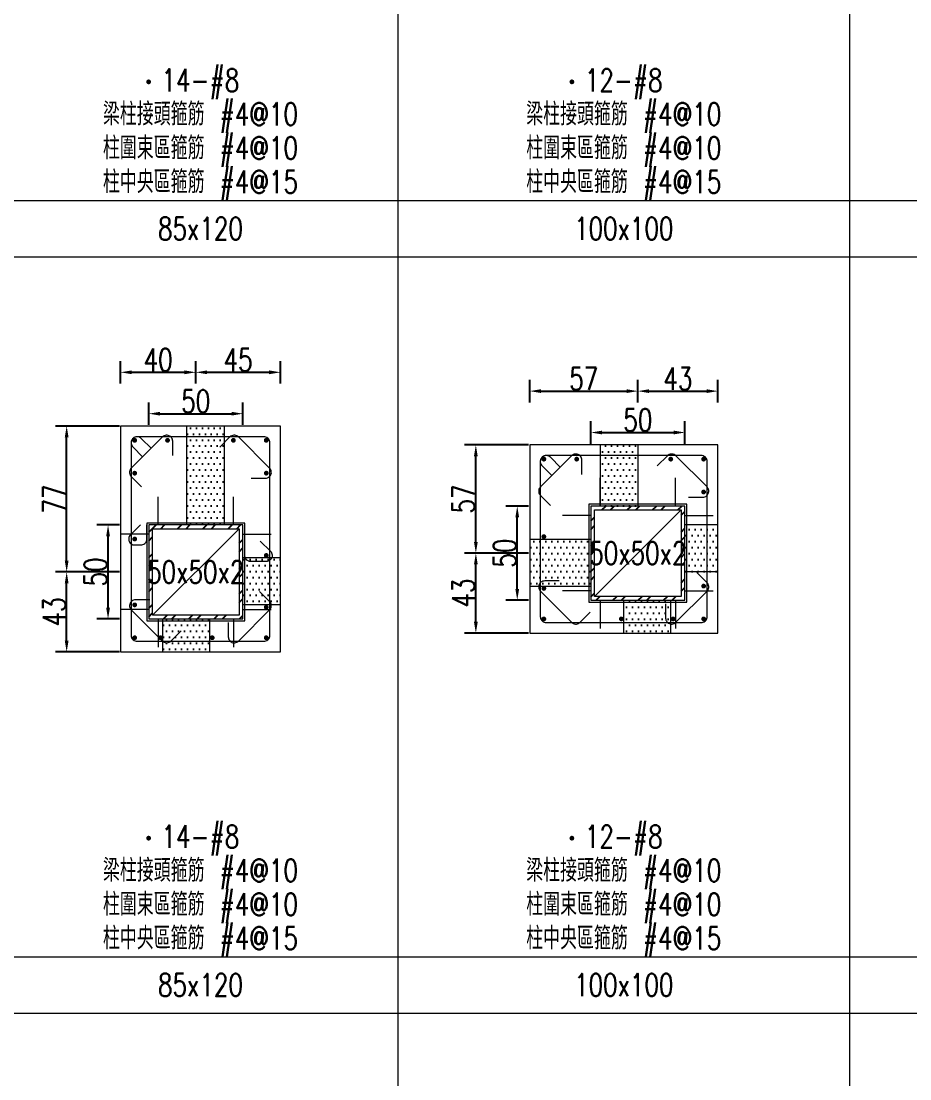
# Model space of a CAD drawing. Header units: millimetres. Extents: x 0 to 3905, y 0 to 8880.
# Drawn here: x 2925 to 3397, y 7201 to 7763 of the extents above; entities that cross this region are included whole.
import ezdxf
from ezdxf.enums import TextEntityAlignment as Align

# ---------------------------------------------------------------- set-up
doc = ezdxf.new("R2010")
doc.units = ezdxf.units.MM
doc.layers.get('DEFPOINTS').update_dxf_attribs({"color": 3})
for name, color, linetype in [('Hatch線', 6, 'Continuous'), ('TC-鋼粱', 132, 'Continuous'), ('主筋斷面', 2, 'Continuous'), ('文字-主筋根數', 7, 'Continuous'), ('文字-剪力筋 中央區', 7, 'Continuous'), ('文字-剪力筋-BC', 7, 'Continuous'), ('文字-剪力筋-圍束區', 7, 'Continuous'), ('文字-斷面尺寸', 7, 'Continuous'), ('文字-輔助字', 7, 'Continuous'), ('柱斷面線', 4, 'Continuous'), ('標註字', 4, 'Continuous'), ('箍筋線', 1, 'Continuous'), ('網格線', 7, 'Continuous'), ('鋼柱', 11, 'Continuous')]:
    doc.layers.add(name, color=color, linetype=linetype)
doc.styles.add('note', font='txt.shx', dxfattribs={"width": 0.75, "height": 12})
doc.styles.add('txt', font='txt.shx', dxfattribs={"height": 0.2, "bigfont": 'chineset.shx'})
doc.dimstyles.new('RCAD_DIM', dxfattribs={"dimtxt": 12, "dimasz": 6, "dimexe": 6, "dimexo": 0.625, "dimtad": 1, "dimdec": 0, "dimdsep": 46, "dimtxsty": 'note', "dimcen": 2.5, "dimclrd": 256, "dimclre": 256, "dimclrt": 256, "dimadec": 0, "dimazin": 0, "dimtfac": 1, "dimtmove": 0, "dimatfit": 3, "dimfxl": 0, "dimtolj": 1, "dimarcsym": 0})

# ---------------------------------------------------------------- blocks, each defined once
blk = doc.blocks.new('*D1710')
at = {"layer": 'DEFPOINTS', "color": 0}
for p in [(3042.5, 7554.62), (2992.5, 7548), (3042.5, 7548)]:
    blk.add_point(p, dxfattribs=at)
at = {"layer": '標註字', "lineweight": -2}
for p, q in [((2992.5, 7548.62), (2992.5, 7560.62)), ((3042.5, 7548.62), (3042.5, 7560.62)), ((2998.5, 7554.62), (3036.5, 7554.62))]:
    blk.add_line(p, q, dxfattribs=at)
at = {"layer": '標註字'}
for points in [[(2998.5, 7555.62), (2998.5, 7553.62), (2992.5, 7554.62)], [(3036.5, 7553.62), (3036.5, 7555.62), (3042.5, 7554.62)]]:
    blk.add_solid(points, dxfattribs=at)
at = {"layer": '標註字', "insert": (3017.5, 7561.25), "char_height": 12, "attachment_point": 5, "style": 'note'}
blk.add_mtext('\\A1;50', dxfattribs=at)
blk = doc.blocks.new('*D1711')
at = {"layer": 'DEFPOINTS', "color": 0}
for p in [(2970.88, 7495.5), (2977.5, 7495.5), (2977.5, 7445.5)]:
    blk.add_point(p, dxfattribs=at)
at = {"layer": '標註字', "lineweight": -2}
for p, q in [((2976.88, 7495.5), (2964.88, 7495.5)), ((2970.88, 7451.5), (2970.88, 7489.5)), ((2976.88, 7445.5), (2964.88, 7445.5))]:
    blk.add_line(p, q, dxfattribs=at)
at = {"layer": '標註字'}
for points in [[(2971.88, 7489.5), (2969.88, 7489.5), (2970.88, 7495.5)], [(2969.88, 7451.5), (2971.88, 7451.5), (2970.88, 7445.5)]]:
    blk.add_solid(points, dxfattribs=at)
at = {"layer": '標註字', "insert": (2964.25, 7470.5), "char_height": 12, "attachment_point": 5, "rotation": 90, "style": 'note'}
blk.add_mtext('\\A1;50', dxfattribs=at)
blk = doc.blocks.new('*D1712')
at = {"layer": 'DEFPOINTS', "color": 0}
for p in [(3017.5, 7576.62), (2977.5, 7570), (3017.5, 7570)]:
    blk.add_point(p, dxfattribs=at)
at = {"layer": '標註字', "lineweight": -2}
for p, q in [((2977.5, 7570.62), (2977.5, 7582.62)), ((3017.5, 7570.62), (3017.5, 7582.62)), ((2983.5, 7576.62), (3011.5, 7576.62))]:
    blk.add_line(p, q, dxfattribs=at)
at = {"layer": '標註字'}
for points in [[(2983.5, 7577.62), (2983.5, 7575.62), (2977.5, 7576.62)], [(3011.5, 7575.62), (3011.5, 7577.62), (3017.5, 7576.62)]]:
    blk.add_solid(points, dxfattribs=at)
at = {"layer": '標註字', "insert": (2997.5, 7583.25), "char_height": 12, "attachment_point": 5, "style": 'note'}
blk.add_mtext('\\A1;40', dxfattribs=at)
blk = doc.blocks.new('*D1713')
at = {"layer": 'DEFPOINTS', "color": 0}
for p in [(3062.5, 7576.62), (3017.5, 7570), (3062.5, 7570)]:
    blk.add_point(p, dxfattribs=at)
at = {"layer": '標註字', "lineweight": -2}
for p, q in [((3017.5, 7570.62), (3017.5, 7582.62)), ((3062.5, 7570.62), (3062.5, 7582.62)), ((3023.5, 7576.62), (3056.5, 7576.62))]:
    blk.add_line(p, q, dxfattribs=at)
at = {"layer": '標註字'}
for points in [[(3023.5, 7577.62), (3023.5, 7575.62), (3017.5, 7576.62)], [(3056.5, 7575.62), (3056.5, 7577.62), (3062.5, 7576.62)]]:
    blk.add_solid(points, dxfattribs=at)
at = {"layer": '標註字', "insert": (3040, 7583.25), "char_height": 12, "attachment_point": 5, "style": 'note'}
blk.add_mtext('\\A1;45', dxfattribs=at)
blk = doc.blocks.new('*D1714')
at = {"layer": 'DEFPOINTS', "color": 0}
for p in [(2948.88, 7470.5), (2977.5, 7470.5), (2977.5, 7428)]:
    blk.add_point(p, dxfattribs=at)
at = {"layer": '標註字', "lineweight": -2}
for p, q in [((2976.88, 7470.5), (2942.88, 7470.5)), ((2948.88, 7434), (2948.88, 7464.5)), ((2976.88, 7428), (2942.88, 7428))]:
    blk.add_line(p, q, dxfattribs=at)
at = {"layer": '標註字'}
for points in [[(2949.88, 7464.5), (2947.88, 7464.5), (2948.88, 7470.5)], [(2947.88, 7434), (2949.88, 7434), (2948.88, 7428)]]:
    blk.add_solid(points, dxfattribs=at)
at = {"layer": '標註字', "insert": (2942.25, 7449.25), "char_height": 12, "attachment_point": 5, "rotation": 90, "style": 'note'}
blk.add_mtext('\\A1;43', dxfattribs=at)
blk = doc.blocks.new('*D1715')
at = {"layer": 'DEFPOINTS', "color": 0}
for p in [(2948.88, 7548), (2977.5, 7548), (2977.5, 7470.5)]:
    blk.add_point(p, dxfattribs=at)
at = {"layer": '標註字', "lineweight": -2}
for p, q in [((2976.88, 7548), (2942.88, 7548)), ((2948.88, 7476.5), (2948.88, 7542)), ((2976.88, 7470.5), (2942.88, 7470.5))]:
    blk.add_line(p, q, dxfattribs=at)
at = {"layer": '標註字'}
for points in [[(2949.88, 7542), (2947.88, 7542), (2948.88, 7548)], [(2947.88, 7476.5), (2949.88, 7476.5), (2948.88, 7470.5)]]:
    blk.add_solid(points, dxfattribs=at)
at = {"layer": '標註字', "insert": (2942.25, 7509.25), "char_height": 12, "attachment_point": 5, "rotation": 90, "style": 'note'}
blk.add_mtext('\\A1;77', dxfattribs=at)
blk = doc.blocks.new('Circle_Filled')
at = {"const_width": 0.5}
blk.add_lwpolyline([(-0.25, 0, 1), (0.25, 0, 1)], format="xyb", close=True, dxfattribs=at)
blk = doc.blocks.new('*D1842')
at = {"layer": 'DEFPOINTS', "color": 0}
for p in [(3277.5, 7544.62), (3227.5, 7538), (3277.5, 7538)]:
    blk.add_point(p, dxfattribs=at)
at = {"layer": '標註字', "lineweight": -2}
for p, q in [((3227.5, 7538.62), (3227.5, 7550.62)), ((3277.5, 7538.62), (3277.5, 7550.62)), ((3233.5, 7544.62), (3271.5, 7544.62))]:
    blk.add_line(p, q, dxfattribs=at)
at = {"layer": '標註字'}
for points in [[(3233.5, 7545.62), (3233.5, 7543.62), (3227.5, 7544.62)], [(3271.5, 7543.62), (3271.5, 7545.62), (3277.5, 7544.62)]]:
    blk.add_solid(points, dxfattribs=at)
at = {"layer": '標註字', "insert": (3252.5, 7551.25), "char_height": 12, "attachment_point": 5, "style": 'note'}
blk.add_mtext('\\A1;50', dxfattribs=at)
blk = doc.blocks.new('*D1843')
at = {"layer": 'DEFPOINTS', "color": 0}
for p in [(3188.38, 7505.5), (3195, 7505.5), (3195, 7455.5)]:
    blk.add_point(p, dxfattribs=at)
at = {"layer": '標註字', "lineweight": -2}
for p, q in [((3194.38, 7505.5), (3182.38, 7505.5)), ((3188.38, 7461.5), (3188.38, 7499.5)), ((3194.38, 7455.5), (3182.38, 7455.5))]:
    blk.add_line(p, q, dxfattribs=at)
at = {"layer": '標註字'}
for points in [[(3189.38, 7499.5), (3187.38, 7499.5), (3188.38, 7505.5)], [(3187.38, 7461.5), (3189.38, 7461.5), (3188.38, 7455.5)]]:
    blk.add_solid(points, dxfattribs=at)
at = {"layer": '標註字', "insert": (3181.75, 7480.5), "char_height": 12, "attachment_point": 5, "rotation": 90, "style": 'note'}
blk.add_mtext('\\A1;50', dxfattribs=at)
blk = doc.blocks.new('*D1844')
at = {"layer": 'DEFPOINTS', "color": 0}
for p in [(3252.5, 7566.62), (3195, 7560), (3252.5, 7560)]:
    blk.add_point(p, dxfattribs=at)
at = {"layer": '標註字', "lineweight": -2}
for p, q in [((3195, 7560.62), (3195, 7572.62)), ((3252.5, 7560.62), (3252.5, 7572.62)), ((3201, 7566.62), (3246.5, 7566.62))]:
    blk.add_line(p, q, dxfattribs=at)
at = {"layer": '標註字'}
for points in [[(3201, 7567.62), (3201, 7565.62), (3195, 7566.62)], [(3246.5, 7565.62), (3246.5, 7567.62), (3252.5, 7566.62)]]:
    blk.add_solid(points, dxfattribs=at)
at = {"layer": '標註字', "insert": (3223.75, 7573.25), "char_height": 12, "attachment_point": 5, "style": 'note'}
blk.add_mtext('\\A1;57', dxfattribs=at)
blk = doc.blocks.new('*D1845')
at = {"layer": 'DEFPOINTS', "color": 0}
for p in [(3295, 7566.62), (3252.5, 7560), (3295, 7560)]:
    blk.add_point(p, dxfattribs=at)
at = {"layer": '標註字', "lineweight": -2}
for p, q in [((3252.5, 7560.62), (3252.5, 7572.62)), ((3295, 7560.62), (3295, 7572.62)), ((3258.5, 7566.62), (3289, 7566.62))]:
    blk.add_line(p, q, dxfattribs=at)
at = {"layer": '標註字'}
for points in [[(3258.5, 7567.62), (3258.5, 7565.62), (3252.5, 7566.62)], [(3289, 7565.62), (3289, 7567.62), (3295, 7566.62)]]:
    blk.add_solid(points, dxfattribs=at)
at = {"layer": '標註字', "insert": (3273.75, 7573.25), "char_height": 12, "attachment_point": 5, "style": 'note'}
blk.add_mtext('\\A1;43', dxfattribs=at)
blk = doc.blocks.new('*D1846')
at = {"layer": 'DEFPOINTS', "color": 0}
for p in [(3166.38, 7480.5), (3195, 7480.5), (3195, 7438)]:
    blk.add_point(p, dxfattribs=at)
at = {"layer": '標註字', "lineweight": -2}
for p, q in [((3194.38, 7480.5), (3160.38, 7480.5)), ((3166.38, 7444), (3166.38, 7474.5)), ((3194.38, 7438), (3160.38, 7438))]:
    blk.add_line(p, q, dxfattribs=at)
at = {"layer": '標註字'}
for points in [[(3167.38, 7474.5), (3165.38, 7474.5), (3166.38, 7480.5)], [(3165.38, 7444), (3167.38, 7444), (3166.38, 7438)]]:
    blk.add_solid(points, dxfattribs=at)
at = {"layer": '標註字', "insert": (3159.75, 7459.25), "char_height": 12, "attachment_point": 5, "rotation": 90, "style": 'note'}
blk.add_mtext('\\A1;43', dxfattribs=at)
blk = doc.blocks.new('*D1847')
at = {"layer": 'DEFPOINTS', "color": 0}
for p in [(3166.38, 7538), (3195, 7538), (3195, 7480.5)]:
    blk.add_point(p, dxfattribs=at)
at = {"layer": '標註字', "lineweight": -2}
for p, q in [((3194.38, 7538), (3160.38, 7538)), ((3166.38, 7486.5), (3166.38, 7532)), ((3194.38, 7480.5), (3160.38, 7480.5))]:
    blk.add_line(p, q, dxfattribs=at)
at = {"layer": '標註字'}
for points in [[(3167.38, 7532), (3165.38, 7532), (3166.38, 7538)], [(3165.38, 7486.5), (3167.38, 7486.5), (3166.38, 7480.5)]]:
    blk.add_solid(points, dxfattribs=at)
at = {"layer": '標註字', "insert": (3159.75, 7509.25), "char_height": 12, "attachment_point": 5, "rotation": 90, "style": 'note'}
blk.add_mtext('\\A1;57', dxfattribs=at)

msp = doc.modelspace()

# ---------------------------------------------------------------- hatches: boundary and pattern name
at = {"layer": 'Hatch線'}
h = msp.add_hatch(dxfattribs=at)
h.set_pattern_fill('ANSI32', color=256, style=0)
h.paths.add_polyline_path([(3227.5, 7455.5), (3277.5, 7455.5), (3277.5, 7505.5), (3227.5, 7505.5)], flags=17)
h.paths.add_polyline_path([(3229.5, 7457.5), (3229.5, 7503.5), (3275.5, 7503.5), (3275.5, 7457.5)])
h = msp.add_hatch(dxfattribs=at)
h.set_pattern_fill('ANSI32', color=256, style=0)
h.paths.add_polyline_path([(2992.5, 7445.5), (3042.5, 7445.5), (3042.5, 7495.5), (2992.5, 7495.5)], flags=17)
h.paths.add_polyline_path([(2994.5, 7447.5), (2994.5, 7493.5), (3040.5, 7493.5), (3040.5, 7447.5)])
at = {"layer": 'TC-鋼粱'}
h = msp.add_hatch(dxfattribs=at)
h.set_pattern_fill('DOTS', color=256, scale=2, style=0)
h.paths.add_polyline_path([(3032.63, 7548), (3012.63, 7548), (3012.63, 7495.5), (3032.63, 7495.5)], flags=17)
h = msp.add_hatch(dxfattribs=at)
h.set_pattern_fill('DOTS', color=256, scale=2, style=0)
h.paths.add_polyline_path([(3252.5, 7538), (3232.5, 7538), (3232.5, 7505.5), (3252.5, 7505.5)], flags=17)
h = msp.add_hatch(dxfattribs=at)
h.set_pattern_fill('DOTS', color=256, scale=2, style=0)
h.paths.add_polyline_path([(3295, 7470.5), (3295, 7495.5), (3277.5, 7495.5), (3277.5, 7470.5)], flags=17)
h = msp.add_hatch(dxfattribs=at)
h.set_pattern_fill('DOTS', color=256, scale=2, style=0)
h.paths.add_polyline_path([(3195, 7488), (3195, 7463), (3227.5, 7463), (3227.5, 7488)], flags=17)
h = msp.add_hatch(dxfattribs=at)
h.set_pattern_fill('DOTS', color=256, scale=2, style=0)
h.paths.add_polyline_path([(3062.5, 7453), (3062.5, 7478), (3042.5, 7478), (3042.5, 7453)], flags=17)
h = msp.add_hatch(dxfattribs=at)
h.set_pattern_fill('DOTS', color=256, scale=2, style=0)
h.paths.add_polyline_path([(3244.98, 7438), (3269.98, 7438), (3269.98, 7455.5), (3244.98, 7455.5)], flags=17)
h = msp.add_hatch(dxfattribs=at)
h.set_pattern_fill('DOTS', color=256, scale=2, style=0)
h.paths.add_polyline_path([(3000, 7428), (3025, 7428), (3025, 7445.5), (3000, 7445.5)], flags=17)

# ---------------------------------------------------------------- linework, layer by layer
at = {"layer": 'DEFPOINTS', "lineweight": 5}
for points in [[(3232.5, 7505.5), (3232.5, 7520.5)], [(3272.5, 7505.5), (3272.5, 7520.5)], [(2997.5, 7495.5), (2997.5, 7510.5)], [(3037.5, 7495.5), (3037.5, 7510.5)], [(3227.5, 7454.5), (3278.5, 7454.5), (3278.5, 7506.5), (3226.5, 7506.5), (3226.5, 7454.5), (3227.5, 7454.5)], [(3227.5, 7500.5), (3212.5, 7500.5)], [(3229.5, 7457.5), (3275.5, 7503.5)], [(3277.5, 7500.5), (3292.5, 7500.5)], [(2992.5, 7444.5), (3043.5, 7444.5), (3043.5, 7496.5), (2991.5, 7496.5), (2991.5, 7444.5), (2992.5, 7444.5)], [(2992.5, 7490.5), (2977.5, 7490.5)], [(2994.5, 7447.5), (3040.5, 7493.5)], [(3042.5, 7490.5), (3057.5, 7490.5)], [(3227.5, 7460.5), (3212.5, 7460.5)], [(3277.5, 7460.5), (3292.5, 7460.5)], [(3232.5, 7455.5), (3232.5, 7440.5)], [(3272.5, 7455.5), (3272.5, 7440.5)], [(2992.5, 7450.5), (2977.5, 7450.5)], [(3042.5, 7450.5), (3057.5, 7450.5)], [(2997.5, 7445.5), (2997.5, 7430.5)], [(3037.5, 7445.5), (3037.5, 7430.5)]]:
    msp.add_lwpolyline(points, dxfattribs=at)
at = {"layer": 'TC-鋼粱', "lineweight": 5}
for points in [[(3012.63, 7548), (3012.63, 7495.5)], [(3032.63, 7548), (3032.63, 7495.5)], [(3232.5, 7538), (3232.5, 7505.5)], [(3252.5, 7538), (3252.5, 7505.5)], [(3295, 7495.5), (3277.5, 7495.5)], [(3195, 7488), (3227.5, 7488)], [(3062.5, 7478), (3042.5, 7478)], [(3295, 7470.5), (3277.5, 7470.5)], [(3195, 7463), (3227.5, 7463)], [(3244.98, 7438), (3244.98, 7455.5)], [(3269.98, 7438), (3269.98, 7455.5)], [(3062.5, 7453), (3042.5, 7453)], [(3000, 7428), (3000, 7445.5)], [(3025, 7428), (3025, 7445.5)]]:
    msp.add_lwpolyline(points, dxfattribs=at)
at = {"layer": '柱斷面線', "lineweight": 5}
for points in [[(2977.5, 7428), (3062.5, 7428), (3062.5, 7548), (2977.5, 7548), (2977.5, 7428)], [(3195, 7438), (3295, 7438), (3295, 7538), (3195, 7538), (3195, 7438)]]:
    msp.add_lwpolyline(points, dxfattribs=at)
at = {"layer": '箍筋線', "lineweight": 5}
for points in [[(3005.23, 7532.39), (3005.23, 7540.01), (3005.18, 7540.54), (3005.05, 7541.06), (3004.83, 7541.55), (3004.53, 7541.99), (3004.17, 7542.38), (3003.74, 7542.7), (3003.27, 7542.94), (3002.76, 7543.11), (3002.23, 7543.18), (3001.7, 7543.17), (3001.17, 7543.06), (3000.67, 7542.87), (3000.21, 7542.6), (2999.81, 7542.26), (2983.24, 7525.69), (2982.89, 7525.27), (2982.61, 7524.79), (2982.42, 7524.27), (2982.33, 7523.73), (2982.33, 7523.17), (2982.42, 7522.63), (2982.61, 7522.11), (2982.89, 7521.63), (2983.24, 7521.2), (2988.63, 7515.82)], [(2993.94, 7536.05), (2988.56, 7541.44), (2988.15, 7541.78), (2987.69, 7542.05), (2987.19, 7542.24), (2986.67, 7542.35), (2986.13, 7542.36), (2985.6, 7542.29), (2985.09, 7542.12), (2984.62, 7541.88), (2984.19, 7541.56), (2983.83, 7541.17), (2983.53, 7540.73), (2983.31, 7540.24), (2983.18, 7539.72), (2983.13, 7539.19), (2983.13, 7436.81), (2983.18, 7436.26), (2983.33, 7435.72), (2983.56, 7435.22), (2983.88, 7434.77), (2984.27, 7434.38), (2984.72, 7434.06), (2985.22, 7433.83), (2985.76, 7433.68), (2986.31, 7433.63), (3053.69, 7433.63), (3054.24, 7433.68), (3054.78, 7433.83), (3055.28, 7434.06), (3055.73, 7434.38), (3056.12, 7434.77), (3056.44, 7435.22), (3056.67, 7435.72), (3056.82, 7436.26), (3056.87, 7436.81), (3056.87, 7539.19), (3056.82, 7539.74), (3056.67, 7540.28), (3056.44, 7540.78), (3056.12, 7541.23), (3055.73, 7541.62), (3055.28, 7541.94), (3054.78, 7542.17), (3054.24, 7542.32), (3053.69, 7542.37), (2986.31, 7542.37), (2985.78, 7542.32), (2985.26, 7542.19), (2984.77, 7541.97), (2984.33, 7541.67), (2983.94, 7541.31), (2983.62, 7540.88), (2983.38, 7540.41), (2983.21, 7539.9), (2983.14, 7539.37), (2983.15, 7538.83), (2983.26, 7538.31), (2983.45, 7537.81), (2983.72, 7537.35), (2984.06, 7536.94), (2989.45, 7531.56)], [(3046.89, 7520.27), (3054.51, 7520.27), (3055.04, 7520.32), (3055.56, 7520.45), (3056.05, 7520.67), (3056.49, 7520.97), (3056.88, 7521.33), (3057.2, 7521.76), (3057.44, 7522.23), (3057.61, 7522.74), (3057.68, 7523.27), (3057.67, 7523.8), (3057.56, 7524.33), (3057.37, 7524.83), (3057.1, 7525.29), (3056.76, 7525.69), (3040.19, 7542.26), (3039.77, 7542.61), (3039.29, 7542.89), (3038.77, 7543.08), (3038.23, 7543.17), (3037.67, 7543.17), (3037.13, 7543.08), (3036.61, 7542.89), (3036.13, 7542.61), (3035.7, 7542.26), (3030.32, 7536.87)], [(3222.73, 7522.39), (3222.73, 7530.01), (3222.68, 7530.54), (3222.55, 7531.06), (3222.33, 7531.55), (3222.03, 7531.99), (3221.67, 7532.38), (3221.24, 7532.7), (3220.77, 7532.94), (3220.26, 7533.11), (3219.73, 7533.18), (3219.2, 7533.17), (3218.67, 7533.06), (3218.17, 7532.87), (3217.71, 7532.6), (3217.31, 7532.26), (3200.74, 7515.69), (3200.39, 7515.27), (3200.11, 7514.79), (3199.92, 7514.27), (3199.83, 7513.73), (3199.83, 7513.17), (3199.92, 7512.63), (3200.11, 7512.11), (3200.39, 7511.63), (3200.74, 7511.2), (3206.13, 7505.82)], [(3211.44, 7526.05), (3206.06, 7531.44), (3205.65, 7531.78), (3205.19, 7532.05), (3204.69, 7532.24), (3204.17, 7532.35), (3203.63, 7532.36), (3203.1, 7532.29), (3202.59, 7532.12), (3202.12, 7531.88), (3201.69, 7531.56), (3201.33, 7531.17), (3201.03, 7530.73), (3200.81, 7530.24), (3200.68, 7529.72), (3200.63, 7529.19), (3200.63, 7446.81), (3200.68, 7446.26), (3200.83, 7445.72), (3201.06, 7445.22), (3201.38, 7444.77), (3201.77, 7444.38), (3202.22, 7444.06), (3202.72, 7443.83), (3203.26, 7443.68), (3203.81, 7443.63), (3286.19, 7443.63), (3286.74, 7443.68), (3287.28, 7443.83), (3287.78, 7444.06), (3288.23, 7444.38), (3288.62, 7444.77), (3288.94, 7445.22), (3289.17, 7445.72), (3289.32, 7446.26), (3289.37, 7446.81), (3289.37, 7529.19), (3289.32, 7529.74), (3289.17, 7530.28), (3288.94, 7530.78), (3288.62, 7531.23), (3288.23, 7531.62), (3287.78, 7531.94), (3287.28, 7532.17), (3286.74, 7532.32), (3286.19, 7532.37), (3203.81, 7532.37), (3203.28, 7532.32), (3202.76, 7532.19), (3202.27, 7531.97), (3201.83, 7531.67), (3201.44, 7531.31), (3201.12, 7530.88), (3200.88, 7530.41), (3200.71, 7529.9), (3200.64, 7529.37), (3200.65, 7528.83), (3200.76, 7528.31), (3200.95, 7527.81), (3201.22, 7527.35), (3201.56, 7526.94), (3206.95, 7521.56)], [(3279.39, 7510.27), (3287.01, 7510.27), (3287.54, 7510.32), (3288.06, 7510.45), (3288.55, 7510.67), (3288.99, 7510.97), (3289.38, 7511.33), (3289.7, 7511.76), (3289.94, 7512.23), (3290.11, 7512.74), (3290.18, 7513.27), (3290.17, 7513.8), (3290.06, 7514.33), (3289.87, 7514.83), (3289.6, 7515.29), (3289.26, 7515.69), (3272.69, 7532.26), (3272.27, 7532.61), (3271.79, 7532.89), (3271.27, 7533.08), (3270.73, 7533.17), (3270.17, 7533.17), (3269.63, 7533.08), (3269.11, 7532.89), (3268.63, 7532.61), (3268.2, 7532.26), (3262.82, 7526.87)], [(2988.18, 7495.63), (2982.79, 7490.25), (2982.45, 7489.84), (2982.18, 7489.38), (2981.99, 7488.88), (2981.88, 7488.36), (2981.87, 7487.82), (2981.94, 7487.29), (2982.11, 7486.78), (2982.35, 7486.31), (2982.67, 7485.88), (2983.06, 7485.52), (2983.5, 7485.22), (2983.99, 7485), (2984.51, 7484.87), (2985.04, 7484.83), (2988.32, 7484.83), (2988.88, 7484.87), (2989.41, 7485.02), (2989.91, 7485.25), (2990.37, 7485.57), (2990.76, 7485.96), (2991.07, 7486.41), (2991.31, 7486.91), (2991.45, 7487.45), (2991.5, 7488), (2991.5, 7495.62)], [(3051.82, 7486.9), (3057.21, 7481.52), (3057.55, 7481.11), (3057.82, 7480.65), (3058.01, 7480.15), (3058.12, 7479.63), (3058.13, 7479.09), (3058.06, 7478.56), (3057.89, 7478.05), (3057.65, 7477.58), (3057.33, 7477.15), (3056.94, 7476.79), (3056.5, 7476.49), (3056.01, 7476.27), (3055.49, 7476.14), (3054.96, 7476.09), (3046.67, 7476.09), (3046.12, 7476.14), (3045.59, 7476.29), (3045.09, 7476.52), (3044.63, 7476.84), (3044.24, 7477.23), (3043.93, 7477.68), (3043.69, 7478.18), (3043.55, 7478.72), (3043.5, 7479.27), (3043.5, 7486.89)], [(3267.27, 7453.61), (3267.27, 7445.99), (3267.32, 7445.46), (3267.45, 7444.94), (3267.67, 7444.45), (3267.97, 7444.01), (3268.33, 7443.62), (3268.76, 7443.3), (3269.23, 7443.06), (3269.74, 7442.89), (3270.27, 7442.82), (3270.8, 7442.83), (3271.33, 7442.94), (3271.83, 7443.13), (3272.29, 7443.4), (3272.69, 7443.74), (3289.26, 7460.31), (3289.61, 7460.73), (3289.89, 7461.21), (3290.08, 7461.73), (3290.17, 7462.27), (3290.17, 7462.83), (3290.08, 7463.37), (3289.89, 7463.89), (3289.61, 7464.37), (3289.26, 7464.8), (3283.87, 7470.18)], [(3210.61, 7465.73), (3202.99, 7465.73), (3202.46, 7465.68), (3201.94, 7465.55), (3201.45, 7465.33), (3201.01, 7465.03), (3200.62, 7464.67), (3200.3, 7464.24), (3200.06, 7463.77), (3199.89, 7463.26), (3199.82, 7462.73), (3199.83, 7462.2), (3199.94, 7461.67), (3200.13, 7461.17), (3200.4, 7460.71), (3200.74, 7460.31), (3217.31, 7443.74), (3217.73, 7443.39), (3218.21, 7443.11), (3218.73, 7442.92), (3219.27, 7442.83), (3219.83, 7442.83), (3220.37, 7442.92), (3220.89, 7443.11), (3221.37, 7443.39), (3221.8, 7443.74), (3227.18, 7449.13)], [(2993.11, 7455.73), (2985.49, 7455.73), (2984.96, 7455.68), (2984.44, 7455.55), (2983.95, 7455.33), (2983.51, 7455.03), (2983.12, 7454.67), (2982.8, 7454.24), (2982.56, 7453.77), (2982.39, 7453.26), (2982.32, 7452.73), (2982.33, 7452.2), (2982.44, 7451.67), (2982.63, 7451.17), (2982.9, 7450.71), (2983.24, 7450.31), (2999.81, 7433.74), (3000.23, 7433.39), (3000.71, 7433.11), (3001.23, 7432.92), (3001.77, 7432.83), (3002.33, 7432.83), (3002.87, 7432.92), (3003.39, 7433.11), (3003.87, 7433.39), (3004.3, 7433.74), (3009.68, 7439.13)], [(3034.77, 7443.61), (3034.77, 7435.99), (3034.82, 7435.46), (3034.95, 7434.94), (3035.17, 7434.45), (3035.47, 7434.01), (3035.83, 7433.62), (3036.26, 7433.3), (3036.73, 7433.06), (3037.24, 7432.89), (3037.77, 7432.82), (3038.3, 7432.83), (3038.83, 7432.94), (3039.33, 7433.13), (3039.79, 7433.4), (3040.19, 7433.74), (3056.76, 7450.31), (3057.11, 7450.73), (3057.39, 7451.21), (3057.58, 7451.73), (3057.67, 7452.27), (3057.67, 7452.83), (3057.58, 7453.37), (3057.39, 7453.89), (3057.11, 7454.37), (3056.76, 7454.8), (3051.37, 7460.18)]]:
    msp.add_lwpolyline(points, dxfattribs=at)
at = {"layer": '網格線', "lineweight": 5}
for points in [[(3125, 8040), (3125, 7668)], [(3365, 8040), (3365, 7668)], [(2915, 7668), (3125, 7668)], [(3125, 7668), (3365, 7668)], [(3125, 7668), (3125, 7638)], [(3365, 7668), (3635, 7668)], [(3365, 7668), (3365, 7638)], [(2915, 7638), (3125, 7638)], [(3125, 7638), (3365, 7638)], [(3125, 7638), (3125, 7266)], [(3365, 7638), (3635, 7638)], [(3365, 7638), (3365, 7266)], [(2915, 7266), (3125, 7266)], [(3125, 7266), (3365, 7266)], [(3125, 7266), (3125, 7236)], [(3365, 7266), (3635, 7266)], [(3365, 7266), (3365, 7236)], [(2915, 7236), (3125, 7236)], [(3125, 7236), (3365, 7236)], [(3125, 7236), (3125, 6864)], [(3365, 7236), (3635, 7236)], [(3365, 7236), (3365, 6864)]]:
    msp.add_lwpolyline(points, dxfattribs=at)
at = {"layer": '鋼柱', "lineweight": 5}
for points in [[(3227.5, 7455.5), (3277.5, 7455.5), (3277.5, 7505.5), (3227.5, 7505.5), (3227.5, 7455.5)], [(3229.5, 7457.5), (3229.5, 7503.5), (3275.5, 7503.5), (3275.5, 7457.5), (3229.5, 7457.5)], [(2992.5, 7445.5), (3042.5, 7445.5), (3042.5, 7495.5), (2992.5, 7495.5), (2992.5, 7445.5)], [(2994.5, 7447.5), (2994.5, 7493.5), (3040.5, 7493.5), (3040.5, 7447.5), (2994.5, 7447.5)]]:
    msp.add_lwpolyline(points, dxfattribs=at)

# ---------------------------------------------------------------- block references
at = {"layer": '主筋斷面', "lineweight": 5, "xscale": 2.539999961853027, "yscale": 2.539999961853027}
for p in [(2992.42, 7731), (3217.42, 7731), (2985.04, 7540.46), (3002.5, 7540.46), (3037.5, 7540.46), (3054.96, 7540.46), (3202.54, 7530.46), (3220, 7530.46), (3270, 7530.46), (3287.46, 7530.46), (2985.04, 7523), (3054.96, 7523), (3287.46, 7513), (2985.04, 7488), (3202.54, 7489.27), (3054.96, 7479.27), (3202.54, 7461.73), (3287.46, 7463), (2985.04, 7453), (3054.96, 7451.73), (3202.54, 7445.54), (3243.71, 7445.54), (3271.25, 7445.54), (3287.46, 7445.54), (2985.04, 7435.54), (2998.73, 7435.54), (3026.27, 7435.54), (3054.96, 7435.54), (2992.42, 7329), (3217.42, 7329)]:
    msp.add_blockref('Circle_Filled', p, dxfattribs=at)

# ---------------------------------------------------------------- texts
at = {"layer": '文字-主筋根數', "style": 'txt', "width": 0.75}
for s, p in [('14-#8', (3020, 7731)), ('12-#8', (3245, 7731)), ('14-#8', (3020, 7329)), ('12-#8', (3245, 7329))]:
    msp.add_text(s, height=12, dxfattribs=at).set_placement(p, align=Align.MIDDLE)
at = {"layer": '文字-剪力筋 中央區', "style": 'txt', "width": 0.75}
for p in [(3020, 7677), (3245, 7677), (3020, 7275), (3245, 7275)]:
    msp.add_text('柱中央區箍筋 #4@15', height=12, dxfattribs=at).set_placement(p, align=Align.MIDDLE)
at = {"layer": '文字-剪力筋-BC', "style": 'txt', "width": 0.75}
for p in [(3020, 7713), (3245, 7713), (3020, 7311), (3245, 7311)]:
    msp.add_text('梁柱接頭箍筋 #4@10', height=12, dxfattribs=at).set_placement(p, align=Align.MIDDLE)
at = {"layer": '文字-剪力筋-圍束區', "style": 'txt', "width": 0.75}
for p in [(3020, 7695), (3245, 7695), (3020, 7293), (3245, 7293)]:
    msp.add_text('柱圍束區箍筋 #4@10', height=12, dxfattribs=at).set_placement(p, align=Align.MIDDLE)
at = {"layer": '文字-斷面尺寸', "style": 'txt', "width": 0.75}
for s, p in [('85x120', (3020, 7653)), ('100x100', (3245, 7653)), ('85x120', (3020, 7251)), ('100x100', (3245, 7251))]:
    msp.add_text(s, height=12, dxfattribs=at).set_placement(p, align=Align.MIDDLE)
at = {"layer": '文字-輔助字', "style": 'txt', "width": 0.75}
for p in [(3252.5, 7480.5), (3017.5, 7470.5)]:
    msp.add_text('50x50x2', height=12, dxfattribs=at).set_placement(p, align=Align.MIDDLE)

# ---------------------------------------------------------------- dimensions: what is measured, and where the dimension line sits
at = {"layer": '標註字'}
for base, p1, p2, picture, middle in [((3017.5, 7576.62), (2977.5, 7570), (3017.5, 7570), '*D1712', (2997.5, 7583.25)), ((3062.5, 7576.62), (3017.5, 7570), (3062.5, 7570), '*D1713', (3040, 7583.25)), ((3252.4999, 7566.625), (3195, 7560), (3252.4999, 7560), '*D1844', (3223.75, 7573.25)), ((3295, 7566.625), (3252.4999, 7560), (3295, 7560), '*D1845', (3273.75, 7573.25)), ((3042.5, 7554.62), (2992.5, 7548), (3042.5, 7548), '*D1710', (3017.5, 7561.25)), ((3277.5, 7544.62), (3227.5, 7538), (3277.5, 7538), '*D1842', (3252.5, 7551.25))]:
    dim = msp.add_linear_dim(base=base, p1=p1, p2=p2, dimstyle='RCAD_DIM', dxfattribs=at)
    dim.commit()
    dim.dimension.update_dxf_attribs({"geometry": picture, "text_midpoint": middle})
for base, p1, p2, picture, middle in [((2948.875, 7548), (2977.5, 7470.500004), (2977.5, 7548), '*D1715', (2942.25, 7509.250002)), ((3166.375, 7538), (3195, 7480.50001), (3195, 7538), '*D1847', (3159.75, 7509.25)), ((3188.38, 7505.5), (3195, 7455.5), (3195, 7505.5), '*D1843', (3181.75, 7480.5)), ((2970.88, 7495.5), (2977.5, 7445.5), (2977.5, 7495.5), '*D1711', (2964.25, 7470.5)), ((3166.375, 7480.50001), (3195, 7438), (3195, 7480.50001), '*D1846', (3159.75, 7459.25)), ((2948.875, 7470.500004), (2977.5, 7428), (2977.5, 7470.500004), '*D1714', (2942.25, 7449.250002))]:
    dim = msp.add_linear_dim(base=base, p1=p1, p2=p2, angle=90, dimstyle='RCAD_DIM', dxfattribs=at)
    dim.commit()
    dim.dimension.update_dxf_attribs({"geometry": picture, "text_midpoint": middle})

doc.saveas('drawing.dxf')
